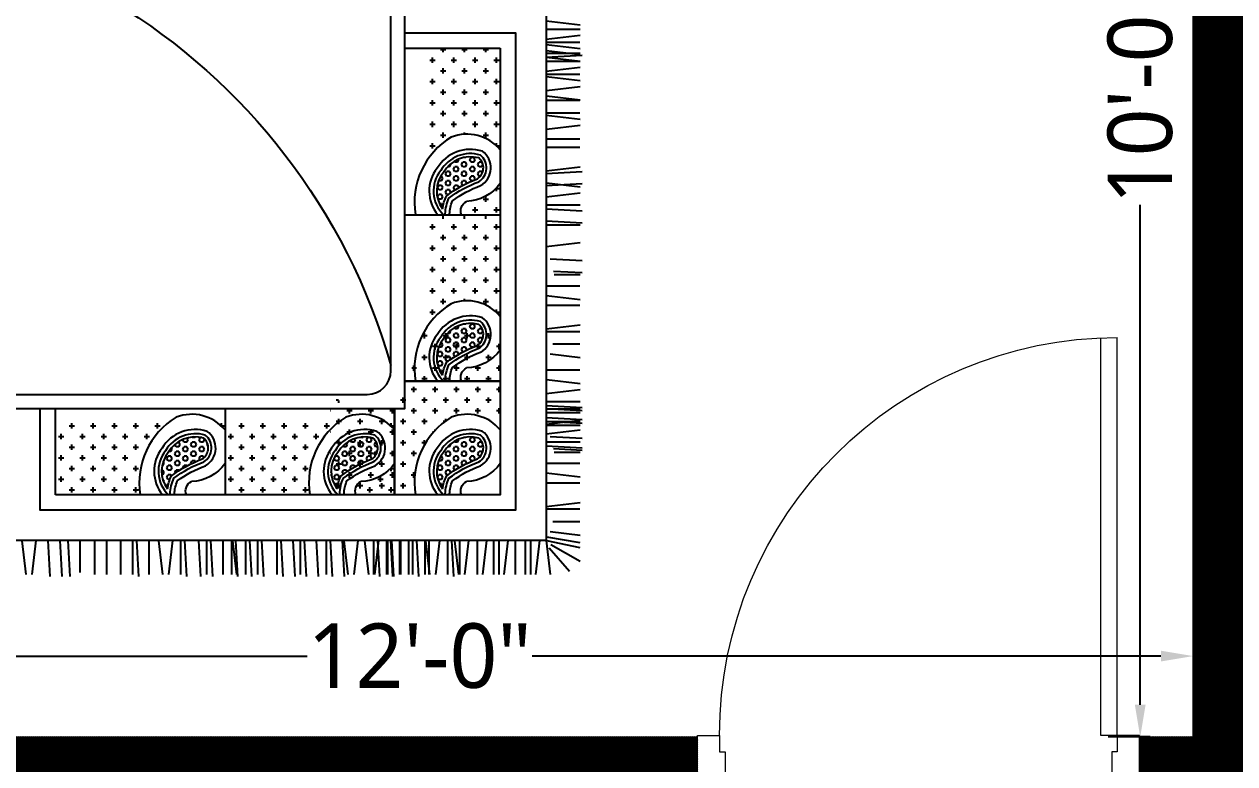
# Model space of a CAD drawing. Header units: feet. Extents: x 36275 to 37218, y -947 to -334.
# Drawn here: x 36557.5 to 36670.2, y -551.4 to -482.6 of the extents above; entities that cross this region are included whole.
import ezdxf

# ---------------------------------------------------------------- set-up
doc = ezdxf.new("R2010")
doc.units = ezdxf.units.FT
doc.header["$MEASUREMENT"] = 0
doc.header["$PDMODE"] = 35
for name, color, linetype, lineweight in [('DOOR', 1, 'Continuous', 15), ('SLAB LINE', 50, 'Continuous', 30), ('wall', 7, 'Continuous', 40)]:
    doc.layers.add(name, color=color, linetype=linetype, lineweight=lineweight)
for name, color, linetype in [('dwgmodels.com', 250, 'Continuous'), ('FURN', 171, 'Continuous'), ('hatch', 252, 'Continuous')]:
    doc.layers.add(name, color=color, linetype=linetype)
doc.styles.add('plan', font='trebuc.ttf')
doc.dimstyles.new('WORKING', dxfattribs={"dimtxt": 6, "dimasz": 3, "dimexe": 3, "dimexo": 4, "dimgap": 1, "dimtad": 0, "dimdec": 3, "dimzin": 3, "dimdsep": 46, "dimlunit": 4, "dimtxsty": 'plan', "dimcen": 0.09, "dimclrd": 256, "dimclre": 256, "dimclrt": 7, "dimadec": 0, "dimazin": 0, "dimtfac": 1, "dimtdec": 3, "dimtmove": 1, "dimatfit": 3, "dimfxl": 12, "dimtolj": 1, "dimtzin": 0, "dimlwd": -1, "dimlwe": -1, "dimarcsym": 0})

# ---------------------------------------------------------------- blocks, each defined once
blk = doc.blocks.new('DOOR40')
at = {"layer": 'DOOR'}
for p, q in [((2, 5), (2, 40.99999999999977)), ((3.5, 5), (3.500000000003638, 40.96873642484502)), ((2, 5), (3.5, 5))]:
    blk.add_line(p, q, dxfattribs=at)
for points in [[(2, 5), (2, 3.5), (2.5, 3.5), (2.5, 0), (0, 0), (0, 5), (2, 5)], [(38, 5), (38, 3.5), (37.5, 3.5), (37.5, 0), (40, 0), (40, 5), (38, 5)]]:
    blk.add_lwpolyline(points, dxfattribs=at)
blk.add_arc((2, 5), 36, 0, 90, dxfattribs=at)
blk = doc.blocks.new('*D9')
at = {"layer": 'Defpoints', "color": 0, "lineweight": 0, "transparency": 16777216}
for p in [(36535.06845964176, -423.9395204819275), (36493.79485159284, -883.9395204819278), (36669.06845964176, -883.9395204819277)]:
    blk.add_point(p, dxfattribs=at)
at = {"layer": 'hatch', "transparency": 16777216}
for p, q in [((36531.06845964176, -423.9395204819275), (36490.79485159284, -423.9395204819275)), ((36493.79485159284, -426.9395204819275), (36493.79485159284, -643.2869952294024)), ((36493.79485159284, -880.9395204819278), (36493.79485159284, -664.5920457344529)), ((36665.06845964176, -883.9395204819277), (36490.79485159284, -883.9395204819278))]:
    blk.add_line(p, q, dxfattribs=at)
at = {"layer": 'hatch', "lineweight": 0, "transparency": 16777216}
for points in [[(36493.29485159284, -426.9395204819275), (36494.29485159284, -426.9395204819275), (36493.79485159284, -423.9395204819275)], [(36493.29485159284, -880.9395204819278), (36494.29485159284, -880.9395204819278), (36493.79485159284, -883.9395204819278)]]:
    blk.add_solid(points, dxfattribs=at)
at = {"layer": 'hatch', "color": 7, "lineweight": 0, "transparency": 16777216, "insert": (36493.79485159284, -653.9395204819378), "char_height": 6, "attachment_point": 5, "rotation": 90, "style": 'plan'}
blk.add_mtext('\\A1;38\'-4"', dxfattribs=at)
blk = doc.blocks.new('A$C625a09c8')
at = {"layer": 'hatch'}
h = blk.add_hatch(dxfattribs=at)
h.set_pattern_fill('HEX', color=183, scale=0.3406403958603155, style=0)
h.set_pattern_definition([(0, (-83.96445435381247, 25.12010511761201), (0, 0.07375080911091242), [0.04258004948253943, -0.08516009896507887]), (120, (-83.96445435381247, 25.12010511761201), (-0.06387007423970698, -0.03687540455545619), [0.04258004948253915, -0.0851600989650783]), (59.99999999999999, (-83.9218743044512, 25.12010511761201), (-0.06387007423970698, 0.03687540455545621), [0.04258004948253943, -0.08516009896507887])])
edge = h.paths.add_edge_path()
edge.add_arc((2.537624470776838, 6.599903785644097), 0.7097100597150605, 8.24650441848885, 25.29405036731321)
edge.add_arc((2.039016590600101, 5.429841058460629), 1.863016619496028, 52.26147778994546, 69.70028089166917)
edge.add_arc((2.798739651837742, 7.352079354278795), 0.2084645379046825, 130.9009990873141, 237.05018614119479, ccw=False)
edge.add_arc((2.796396147933477, 7.03002254476167), 0.4980304981089077, 30.088262683931987, 105.62618547051929, ccw=False)
edge.add_arc((2.864940627283652, 6.982613564702387), 0.4685932609615483, -36.83299821486588, 39.34589106401228, ccw=False)
h = blk.add_hatch(dxfattribs=at)
h.set_pattern_fill('HEX', color=183, scale=0.3406403958603155, style=0)
h.set_pattern_definition([(0, (-83.96445435381247, 22.46797538474522), (0, 0.07375080911091242), [0.04258004948253943, -0.08516009896507887]), (120, (-83.96445435381247, 22.46797538474522), (-0.06387007423970698, -0.03687540455545619), [0.04258004948253914, -0.08516009896507828]), (59.99999999999999, (-83.9218743044512, 22.46797538474522), (-0.06387007423970698, 0.03687540455545621), [0.04258004948253943, -0.08516009896507887])])
edge = h.paths.add_edge_path()
edge.add_arc((2.537624470776838, 3.947774052777299), 0.7097100597150606, 8.246504418488884, 25.29405036731325)
edge.add_arc((2.039016590600101, 2.777711325593832), 1.863016619496028, 52.26147778994546, 69.70028089166917)
edge.add_arc((2.798739651837721, 4.69994962141197), 0.208464537904647, 130.9009990873148, 237.0501861411954, ccw=False)
edge.add_arc((2.796396147933477, 4.377892811894816), 0.4980304981089077, 30.088262683931987, 105.62618547051929, ccw=False)
edge.add_arc((2.864940627283688, 4.330483831835561), 0.4685932609615021, -36.83299821486588, 39.34589106401239, ccw=False)
h = blk.add_hatch(dxfattribs=at)
h.set_pattern_fill('CROSS', color=183, scale=0.6812807917206309, style=0)
h.set_pattern_definition([(0, (-390.1402355709288, 72.05392366889834), (0.1703201979301577, 0.1703201979301577), [0.08516009896507887, -0.2554802968952366]), (90, (-390.0976555215639, 72.01134361942599), (-0.1703201979301577, 0.1703201979301577), [0.08516009896507887, -0.2554802968952366])])
h.paths.add_polyline_path([(4.235479063787352, 3.563077698032316, 0.3271189914956976), (5.02196570536762, 3.774838899437384), (5.02196570536762, 2.146121649529391), (3.671790568700089, 2.146121649529391, 0.3064658726302401), (3.100787418068649, 3.381295333893263, 0.3224756214508783), (2.321615431155806, 3.178507896218491), (2.321615431155806, 4.798251382396188), (3.664475913155911, 4.798251382396188, 0.3064658726302392)])
h = blk.add_hatch(dxfattribs=at)
h.set_pattern_fill('HEX', color=183, scale=0.3406403958603155, style=0)
h.set_pattern_definition([(0, (-83.96445435381247, 20.6595739327791), (0, 0.07375080911091242), [0.04258004948253943, -0.08516009896507887]), (120, (-83.96445435381247, 20.6595739327791), (-0.06387007423970698, -0.03687540455545619), [0.04258004948253914, -0.08516009896507827]), (59.99999999999999, (-83.9218743044512, 20.6595739327791), (-0.06387007423970698, 0.03687540455545621), [0.04258004948253943, -0.08516009896507887])])
edge = h.paths.add_edge_path()
edge.add_arc((2.537624470776838, 2.13937260070187), 0.7097100597150606, 8.246504418488884, 25.29405036731325)
edge.add_arc((2.039016590243736, 0.9693098735730572), 1.863016619670922, 52.26147778024958, 69.70028088197327)
edge.add_arc((2.798739651796669, 2.891548169391224), 0.2084645378364787, 130.9009990886169, 237.0501861424975, ccw=False)
edge.add_arc((2.79639614800398, 2.569491359874071), 0.4980304980752904, 30.08826269343598, 105.62618548002331, ccw=False)
edge.add_arc((2.864940627213958, 2.522082379814787), 0.4685932610500782, -36.83299821510337, 39.3458910637749, ccw=False)
h = blk.add_hatch(dxfattribs=at)
h.set_pattern_fill('HEX', color=183, scale=0.3406403958603155, style=0)
h.set_pattern_definition([(0, (-87.68401669832019, 20.6595739327791), (0, 0.07375080911091242), [0.04258004948253943, -0.08516009896507887]), (120, (-87.68401669832019, 20.6595739327791), (-0.06387007423970698, -0.03687540455545619), [0.04258004948253914, -0.08516009896507827]), (59.99999999999999, (-87.64143664808216, 20.6595739327791), (-0.06387007423970698, 0.03687540455545621), [0.04258004948253943, -0.08516009896507887])])
edge = h.paths.add_edge_path()
edge.add_arc((4.218762674254369, 2.139372597776927), 0.709710060568435, 8.246504647105429, 25.2940505959298)
edge.add_arc((3.72015479328289, 0.9693098735730572), 1.863016619670922, 52.26147778024958, 69.70028088197327)
edge.add_arc((4.479877854837642, 2.891548169389857), 0.208464537836321, 130.9009990879931, 237.0501861418736, ccw=False)
edge.add_arc((4.477534351044953, 2.569491359876418), 0.4980304980725399, 30.088262693307286, 105.62618547989459, ccw=False)
edge.add_arc((4.546078830691489, 2.522082379255493), 0.4685932610656603, -36.832998128235204, 39.345891150643126, ccw=False)
h = blk.add_hatch(dxfattribs=at)
h.set_pattern_fill('HEX', color=183, scale=0.3406403958603155, style=0)
h.set_pattern_definition([(0, (-90.38436697165889, 20.6595739327791), (0, 0.07375080911091242), [0.04258004948253943, -0.08516009896507887]), (120, (-90.38436697165889, 20.6595739327791), (-0.06387007423970698, -0.03687540455545619), [0.04258004948253914, -0.08516009896507828]), (59.99999999999999, (-90.34178692229398, 20.6595739327791), (-0.06387007423970698, 0.03687540455545621), [0.04258004948253943, -0.08516009896507887])])
edge = h.paths.add_edge_path()
edge.add_arc((6.919112948029626, 2.139372600689733), 0.709710059718601, 8.246504419437493, 25.29405036826186)
edge.add_arc((6.420505067058147, 0.9693098707265881), 1.863016622189144, 52.26147782321246, 69.70028092493617)
edge.add_arc((7.18022812861108, 2.891548169063145), 0.2084645377986172, 130.9009989388861, 237.05018599276661, ccw=False)
edge.add_arc((7.177884624818391, 2.569491360437507), 0.4980304974150878, 30.088262662528678, 105.62618544911601, ccw=False)
edge.add_arc((7.246429104030188, 2.522082379255493), 0.4685932610656603, -36.832998128235204, 39.345891150643126, ccw=False)
at = {"layer": 'dwgmodels.com', "color": 183}
for p, q in [((1.591671726040659, 9.691984232581035), (1.051024224041612, 9.628236914689637)), ((1.591671726040659, 9.560944356547054), (1.051024224041612, 9.560944356547054)), ((1.591671726040659, 9.399993111042306), (1.051024224041612, 9.463740428933704)), ((1.591671726040659, 9.31661450477361), (1.051024224041612, 9.25286718688227)), ((1.587250478460192, 9.354143882702374), (1.0519584275753, 9.354143882702374)), ((2.548740887585154, 9.19539662197002), (2.548740887585154, 9.2587825673383)), ((2.889381283363036, 9.19539662197002), (2.889381283363036, 9.2587825673383)), ((3.230021679144556, 9.19539662197002), (3.230021679144556, 9.2587825673383)), ((1.591671726040659, 9.114419010204074), (1.01922466245378, 9.1462926692044)), ((1.591671726040659, 9.220658226661442), (1.051024224041612, 9.1569109087701)), ((1.591671726040659, 9.178166328204725), (1.051024224041612, 9.178166328204725)), ((1.587250478460192, 9.112794879146747), (1.051024224041612, 9.049088741700302)), ((2.421000739497686, 9.067656473443662), (2.335840640771494, 9.067656473443662)), ((2.378420690132771, 9.025076423971257), (2.378420690132771, 9.110236522916011)), ((2.591320936950069, 9.237976671442368), (2.506160838223877, 9.237976671442368)), ((2.761641135275568, 9.067656473443662), (2.676481036549376, 9.067656473443662)), ((2.719061085910653, 9.025076423971257), (2.719061085910653, 9.110236522916011)), ((2.931961332727951, 9.237976671442368), (2.846801234001759, 9.237976671442368)), ((3.10228153105345, 9.067656473443662), (3.017121432327258, 9.067656473443662)), ((3.059701481692173, 9.025076423971257), (3.059701481692173, 9.110236522916011)), ((3.272601729382586, 9.237976671442368), (3.187441629779642, 9.237976671442368)), ((3.44292192683497, 9.067656473443662), (3.357761828108778, 9.067656473443662)), ((3.400341877470055, 9.025076423971257), (3.400341877470055, 9.110236522916011)), ((1.591671726040659, 9.050671692312676), (1.051024224041612, 9.050671692312676)), ((1.591671726040659, 8.889720446807985), (1.051024224041612, 8.953467764808636)), ((2.591320936950069, 8.897336275554153), (2.506160838223877, 8.897336275554153)), ((2.548740887585154, 8.854756226081804), (2.548740887585154, 8.939916325026559)), ((2.931961332727951, 8.897336275554153), (2.846801234001759, 8.897336275554153)), ((2.889381283363036, 8.854756226081804), (2.889381283363036, 8.939916325026559)), ((3.272601729382586, 8.897336275554153), (3.187441629779642, 8.897336275554153)), ((3.230021679144556, 8.854756226081804), (3.230021679144556, 8.939916325026559)), ((1.591671726040659, 8.80634184053929), (1.051024224041612, 8.742594522647892)), ((1.587250478460192, 8.843871218467996), (1.0519584275753, 8.843871218467996)), ((2.421000739497686, 8.727016077664757), (2.335840640771494, 8.727016077664757)), ((2.378420690132771, 8.684436028083098), (2.378420690132771, 8.769596127137106)), ((2.761641135275568, 8.727016077664757), (2.676481036549376, 8.727016077664757)), ((2.719061085910653, 8.684436028083098), (2.719061085910653, 8.769596127137106)), ((3.10228153105345, 8.727016077664757), (3.017121432327258, 8.727016077664757)), ((3.059701481692173, 8.684436028083098), (3.059701481692173, 8.769596127137106)), ((3.44292192683497, 8.727016077664757), (3.357761828108778, 8.727016077664757)), ((3.400341877470055, 8.684436028083098), (3.400341877470055, 8.769596127137106)), ((1.587250478460192, 8.58326740830978), (1.051024224041612, 8.646973545756225)), ((1.587250478460192, 8.49960920608413), (1.051024224041612, 8.435903068528432)), ((2.591320936950069, 8.556695879665995), (2.506160838223877, 8.556695879665995)), ((2.548740887585154, 8.514115830193646), (2.548740887585154, 8.599275929138344)), ((2.931961332727951, 8.556695879665995), (2.846801234001759, 8.556695879665995)), ((2.889381283363036, 8.514115830193646), (2.889381283363036, 8.599275929138344)), ((3.272601729382586, 8.556695879665995), (3.187441629779642, 8.556695879665995)), ((3.230021679144556, 8.514115830193646), (3.230021679144556, 8.599275929138344)), ((1.587250478460192, 8.429554832455096), (1.0519584275753, 8.429554832455096)), ((2.421000739497686, 8.386375681776542), (2.335840640771494, 8.386375681776542)), ((2.378420690132771, 8.343795632304193), (2.378420690132771, 8.428955731248891)), ((2.761641135275568, 8.386375681776542), (2.676481036549376, 8.386375681776542)), ((2.719061085910653, 8.343795632304193), (2.719061085910653, 8.428955731248891)), ((3.10228153105345, 8.386375681776542), (3.017121432327258, 8.386375681776542)), ((3.059701481692173, 8.343795632304193), (3.059701481692173, 8.428955731248891)), ((3.44292192683497, 8.386375681776542), (3.357761828108778, 8.386375681776542)), ((3.400341877470055, 8.343795632304193), (3.400341877470055, 8.428955731248891)), ((1.591671726040659, 8.193156167476673), (1.051024224041612, 8.129408849585275)), ((1.587250478460192, 8.230685545405379), (1.0519584275753, 8.230685545405379)), ((2.591320936950069, 8.216055483777836), (2.506160838223877, 8.216055483777836)), ((2.548740887585154, 8.17347543430543), (2.548740887585154, 8.258635533359438)), ((2.931961332727951, 8.216055483777836), (2.846801234001759, 8.216055483777836)), ((2.889381283363036, 8.17347543430543), (2.889381283363036, 8.258635533359438)), ((3.272601729382586, 8.216055483777836), (3.187441629779642, 8.216055483777836)), ((3.230021679144556, 8.17347543430543), (3.230021679144556, 8.258635533359438)), ((1.587250478460192, 7.970081735247106), (1.051024224041612, 8.033787872693608)), ((2.421000739497686, 8.045735285888384), (2.335840640771494, 8.045735285888384)), ((2.378420690132771, 8.003155236415978), (2.378420690132771, 8.088315335360733)), ((2.548740887585154, 7.832835038526525), (2.548740887585154, 7.91799513747128)), ((2.761641135275568, 8.045735285888384), (2.676481036549376, 8.045735285888384)), ((2.719061085910653, 8.003155236415978), (2.719061085910653, 8.088315335360733)), ((2.889381283363036, 7.887268953244018), (2.889381283363036, 7.91799513747128)), ((3.10228153105345, 8.045735285888384), (3.017121432327258, 8.045735285888384)), ((3.059701481692173, 8.003155236415978), (3.059701481692173, 8.088315335360733)), ((3.230021679144556, 7.832835038526525), (3.230021679144556, 7.91799513747128)), ((3.44292192683497, 8.045735285888384), (3.357761828108778, 8.045735285888384)), ((3.400341877470055, 8.003155236415978), (3.400341877470055, 8.088315335360733)), ((1.587250478460192, 7.81636915939248), (1.0519584275753, 7.81636915939248)), ((2.378420690132771, 7.699695165359401), (2.378420690132771, 7.747674939472518)), ((2.591320936950069, 7.875415087998931), (2.506160838223877, 7.875415087998931)), ((3.272601729382586, 7.875415087998931), (3.187441629779642, 7.875415087998931)), ((3.400341877470055, 7.66251484052782), (3.400341877470055, 7.747674939472518)), ((1.587250478460192, 7.681542019803999), (1.0519584275753, 7.681542019803999)), ((2.384192550347507, 7.705094890000169), (2.335840640771494, 7.705094890000169)), ((3.44292192683497, 7.705094890000169), (3.357761828108778, 7.705094890000169)), ((1.591671726040659, 7.304755011610553), (1.051024224041612, 7.368502329501894)), ((1.591671726040659, 7.263623544544998), (1.01922466245378, 7.295497203436071)), ((1.591671726040659, 7.072422771206561), (1.01922466245378, 7.104296430097577)), ((1.587250478460192, 7.113513057827163), (1.051024224041612, 7.049806920380718)), ((1.591671726040659, 6.890438625597653), (1.051024224041612, 6.954185943489051)), ((2.390392061581224, 7.023814098333105), (2.335840640771494, 7.023814098333105)), ((2.378420690132771, 6.981234048860699), (2.378420690132771, 7.036122500475869)), ((1.591671726040659, 6.762985170150557), (1.051024224041612, 6.762985170150557)), ((2.591320936950069, 6.853493900334342), (2.506160838223877, 6.853493900334342)), ((2.548740887585154, 6.810913850861994), (2.548740887585154, 6.896073949916001)), ((1.591671726040659, 6.699237852259216), (1.01922466245378, 6.667364193258891)), ((2.421000739497686, 6.68317370244489), (2.335840640771494, 6.68317370244489)), ((2.378420690132771, 6.640593652972541), (2.378420690132771, 6.725753751917239)), ((2.548740887585154, 6.543266888993912), (2.548740887585154, 6.606652834471504)), ((2.761641135275568, 6.68317370244489), (2.676481036549376, 6.68317370244489)), ((2.719061085910653, 6.640593652972541), (2.719061085910653, 6.725753751917239)), ((2.889381283363036, 6.543266888993912), (2.889381283363036, 6.606652834471504)), ((3.230021679144556, 6.543266888993912), (3.230021679144556, 6.606652834471504)), ((1.591671726040659, 6.508037078920722), (1.01922466245378, 6.47616342002965)), ((1.591671726040659, 6.444289761029324), (1.051024224041612, 6.444289761029324)), ((2.421000739497686, 6.415526740576809), (2.335840640771494, 6.415526740576809)), ((2.378420690132771, 6.37294669110446), (2.378420690132771, 6.458106790049214)), ((2.761641135275568, 6.415526740576809), (2.676481036549376, 6.415526740576809)), ((2.719061085910653, 6.37294669110446), (2.719061085910653, 6.458106790049214)), ((3.10228153105345, 6.415526740576809), (3.017121432327258, 6.415526740576809)), ((3.059701481692173, 6.37294669110446), (3.059701481692173, 6.458106790049214)), ((3.44292192683497, 6.415526740576809), (3.357761828108778, 6.415526740576809)), ((3.400341877470055, 6.37294669110446), (3.400341877470055, 6.458106790049214)), ((2.591320936950069, 6.245206542687356), (2.506160838223877, 6.245206542687356)), ((2.548740887585154, 6.202626493215007), (2.548740887585154, 6.287786592159762)), ((2.931961332727951, 6.245206542687356), (2.846801234001759, 6.245206542687356)), ((2.889381283363036, 6.202626493215007), (2.889381283363036, 6.287786592159762)), ((3.272601729382586, 6.245206542687356), (3.187441629779642, 6.245206542687356)), ((3.230021679144556, 6.202626493215007), (3.230021679144556, 6.287786592159762)), ((1.591671726040659, 6.09861723939764), (1.051024224041612, 6.162364557398291)), ((2.421000739497686, 6.07488634468865), (2.335840640771494, 6.07488634468865)), ((2.378420690132771, 6.032306295216301), (2.378420690132771, 6.117466394160999)), ((2.761641135275568, 6.07488634468865), (2.676481036549376, 6.07488634468865)), ((2.719061085910653, 6.032306295216301), (2.719061085910653, 6.117466394160999)), ((3.10228153105345, 6.07488634468865), (3.017121432327258, 6.07488634468865)), ((3.059701481692173, 6.032306295216301), (3.059701481692173, 6.117466394160999)), ((3.44292192683497, 6.07488634468865), (3.357761828108778, 6.07488634468865)), ((3.400341877470055, 6.032306295216301), (3.400341877470055, 6.117466394160999)), ((1.528504605004855, 5.903899342079285), (1.01922466245378, 5.875542807168131)), ((2.591320936950069, 5.904566146799198), (2.506160838223877, 5.904566146799198)), ((2.548740887585154, 5.861986097326849), (2.548740887585154, 5.947146196271547)), ((2.931961332727951, 5.904566146799198), (2.846801234001759, 5.904566146799198)), ((2.889381283363036, 5.861986097326849), (2.889381283363036, 5.947146196271547)), ((3.272601729382586, 5.904566146799198), (3.187441629779642, 5.904566146799198)), ((3.230021679144556, 5.861986097326849), (3.230021679144556, 5.947146196271547)), ((1.474362094893877, 5.709683932148891), (1.01922466245378, 5.684342033829637)), ((1.462960692835622, 5.652468374829311), (1.051024224041612, 5.652468374829311)), ((2.421000739497686, 5.734245948909745), (2.335840640771494, 5.734245948909745)), ((2.378420690132771, 5.691665899328086), (2.378420690132771, 5.776825998382094)), ((2.548740887585154, 5.521345701438634), (2.548740887585154, 5.606505800383388)), ((2.761641135275568, 5.734245948909745), (2.676481036549376, 5.734245948909745)), ((2.719061085910653, 5.691665899328086), (2.719061085910653, 5.776825998382094)), ((2.889381283363036, 5.521345701438634), (2.889381283363036, 5.606505800383388)), ((3.10228153105345, 5.734245948909745), (3.017121432327258, 5.734245948909745)), ((3.059701481692173, 5.691665899328086), (3.059701481692173, 5.776825998382094)), ((3.230021679144556, 5.521345701438634), (3.230021679144556, 5.606505800383388)), ((3.44292192683497, 5.734245948909745), (3.357761828108778, 5.734245948909745)), ((3.400341877470055, 5.691665899328086), (3.400341877470055, 5.776825998382094)), ((1.591671726040659, 5.474773439005219), (1.0519584275753, 5.474773439005219)), ((2.378420690132771, 5.351025503549181), (2.378420690132771, 5.436185602493936)), ((2.591320936950069, 5.563925750910983), (2.506160838223877, 5.563925750910983)), ((2.719061085910653, 5.351025503549181), (2.719061085910653, 5.436185602493936)), ((2.931961332727951, 5.563925750910983), (2.846801234001759, 5.563925750910983)), ((3.059701481692173, 5.351025503549181), (3.059701481692173, 5.436185602493936)), ((3.272601729382586, 5.563925750910983), (3.187441629779642, 5.563925750910983)), ((3.400341877470055, 5.351025503549181), (3.400341877470055, 5.436185602493936)), ((1.591671726040659, 5.321586127685293), (1.051024224041612, 5.25735472570409)), ((2.421000739497686, 5.39360555302153), (2.335840640771494, 5.39360555302153)), ((2.591320936950069, 5.223285355022824), (2.506160838223877, 5.223285355022824)), ((2.548740887585154, 5.180705305550475), (2.548740887585154, 5.265865404495173)), ((2.761641135275568, 5.39360555302153), (2.676481036549376, 5.39360555302153)), ((2.889381283363036, 5.235139220377164), (2.889381283363036, 5.265865404495173)), ((3.10228153105345, 5.39360555302153), (3.017121432327258, 5.39360555302153)), ((3.272601729382586, 5.223285355022824), (3.187441629779642, 5.223285355022824)), ((3.230021679144556, 5.180705305550475), (3.230021679144556, 5.265865404495173)), ((3.44292192683497, 5.39360555302153), (3.357761828108778, 5.39360555302153)), ((1.591671726040659, 5.163470077982481), (1.0519584275753, 5.163470077982481)), ((2.384192550347507, 5.052965157133372), (2.335840640771494, 5.052965157133372)), ((2.378420690132771, 5.047565432492604), (2.378420690132771, 5.095545206605721)), ((3.44292192683497, 5.052965157133372), (3.357761828108778, 5.052965157133372)), ((3.400341877470055, 5.010385107661023), (3.400341877470055, 5.095545206605721)), ((1.591671726040659, 4.786683069789035), (1.051024224041612, 4.850430387680433)), ((1.591671726040659, 4.749153691860329), (1.0519584275753, 4.749153691860329)), ((1.482527530002699, 4.550284404810611), (1.0519584275753, 4.550284404810611)), ((1.524892498440749, 4.389163415096959), (1.051024224041612, 4.332865691509483)), ((1.587250478460192, 4.135968018797712), (1.0519584275753, 4.135968018797712)), ((1.587250478460192, 3.982255442943085), (1.051024224041612, 3.918549305496583)), ((1.591671726040659, 3.759181010713519), (1.051024224041612, 3.822928328604917)), ((1.591671726040659, 3.567980237375082), (1.01922466245378, 3.536106578374756)), ((1.591671726040659, 3.520655355286806), (1.01922466245378, 3.48878169639579)), ((1.591671726040659, 3.631727555266423), (1.051024224041612, 3.631727555266423)), ((1.591671726040659, 3.514144484257201), (1.051024224041612, 3.514144484257201)), ((1.591671726040659, 3.376779464036588), (1.01922466245378, 3.344905805036262)), ((1.591671726040659, 3.319543017174908), (1.01922466245378, 3.287669358174583)), ((1.591671726040659, 3.456908037395465), (1.051024224041612, 3.456908037395465)), ((1.591671726040659, 3.271606761226622), (1.051024224041612, 3.335354079227272)), ((1.591671726040659, 3.313032146035937), (1.051024224041612, 3.313032146035937)), ((4.059558893175563, 3.239163980526484), (4.059558893175563, 3.287143754639601)), ((5.081480080512847, 3.201983655694903), (5.081480080512847, 3.287143754639601)), ((5.422120476290729, 3.201983655694903), (5.422120476290729, 3.287143754639601)), ((5.762760872068611, 3.201983655694903), (5.762760872068611, 3.287143754639601)), ((6.103401267846493, 3.201983655694903), (6.103401267846493, 3.287143754639601)), ((6.444041664501128, 3.201983655694903), (6.444041664501128, 3.287143754639601)), ((6.759909166510624, 3.239163980526484), (6.759909166510624, 3.287143754639601)), ((7.781830353847909, 3.201983655694903), (7.781830353847909, 3.287143754639601)), ((8.12247074962579, 3.201983655694903), (8.12247074962579, 3.287143754639601)), ((8.463111146280426, 3.201983655694903), (8.463111146280426, 3.287143754639601)), ((8.803751542058308, 3.201983655694903), (8.803751542058308, 3.287143754639601)), ((9.144391937839828, 3.201983655694903), (9.144391937839828, 3.287143754639601)), ((1.591671726040659, 3.25579569928351), (1.051024224041612, 3.25579569928351)), ((1.591671726040659, 3.116565067924796), (1.051024224041612, 3.180312385816194)), ((4.065330753390299, 3.244563705167252), (4.016978843810648, 3.244563705167252)), ((5.124060129874124, 3.244563705167252), (5.038900031147932, 3.244563705167252)), ((5.251800278838346, 3.031663457696141), (5.251800278838346, 3.116823556640895)), ((5.464700525652006, 3.244563705167252), (5.379540426925814, 3.244563705167252)), ((5.592440674616228, 3.031663457696141), (5.592440674616228, 3.116823556640895)), ((5.805340921433526, 3.244563705167252), (5.720180822707334, 3.244563705167252)), ((5.93308107039411, 3.031663457696141), (5.93308107039411, 3.116823556640895)), ((6.145981318084523, 3.244563705167252), (6.060821218485216, 3.244563705167252)), ((6.27372146617563, 3.031663457696141), (6.27372146617563, 3.116823556640895)), ((6.486621713866043, 3.244563705167252), (6.401461614263098, 3.244563705167252)), ((6.614361861953512, 3.031663457696141), (6.614361861953512, 3.116823556640895)), ((6.76568102672536, 3.244563705167252), (6.717329117149347, 3.244563705167252)), ((7.824410403212823, 3.244563705167252), (7.739250304486632, 3.244563705167252)), ((7.952150552173407, 3.031663457696141), (7.952150552173407, 3.116823556640895)), ((8.16505079986382, 3.244563705167252), (8.079890700264514, 3.244563705167252)), ((8.292790947954927, 3.031663457696141), (8.292790947954927, 3.116823556640895)), ((8.50569119564534, 3.244563705167252), (8.420531096042396, 3.244563705167252)), ((8.63343134373281, 3.031663457696141), (8.63343134373281, 3.116823556640895)), ((8.846331591423223, 3.244563705167252), (8.761171491823916, 3.244563705167252)), ((8.974071739510691, 3.031663457696141), (8.974071739510691, 3.116823556640895)), ((9.186971987201105, 3.244563705167252), (9.101811888474913, 3.244563705167252)), ((9.314712135292211, 3.031663457696141), (9.314712135292211, 3.116823556640895)), ((1.528504605004855, 3.076888863908266), (1.01922466245378, 3.048532328997112)), ((1.591671726040659, 2.925364294586359), (1.01922466245378, 2.893490635586033)), ((1.591671726040659, 2.9891116124777), (1.051024224041612, 2.9891116124777)), ((5.294380328199622, 3.074243507168489), (5.209220229473431, 3.074243507168489)), ((5.464700525652006, 2.903923309279037), (5.379540426925814, 2.903923309279037)), ((5.422120476290729, 2.861343259806688), (5.422120476290729, 2.946503358751443)), ((5.635020723981143, 3.074243507168489), (5.549860625254951, 3.074243507168489)), ((5.805340921433526, 2.903923309279037), (5.720180822707334, 2.903923309279037)), ((5.762760872068611, 2.861343259806688), (5.762760872068611, 2.946503358751443)), ((5.975661119759025, 3.074243507168489), (5.890501021032833, 3.074243507168489)), ((6.145981318084523, 2.903923309279037), (6.060821218485216, 2.903923309279037)), ((6.103401267846493, 2.861343259806688), (6.103401267846493, 2.946503358751443)), ((6.316301515536907, 3.074243507168489), (6.231141416810715, 3.074243507168489)), ((6.486621713866043, 2.903923309279037), (6.401461614263098, 2.903923309279037)), ((6.444041664501128, 2.861343259806688), (6.444041664501128, 2.946503358751443)), ((6.656941911318427, 3.074243507168489), (6.571781812592235, 3.074243507168489)), ((7.994730601538322, 3.074243507168489), (7.90957050281213, 3.074243507168489)), ((8.16505079986382, 2.903923309279037), (8.079890700264514, 2.903923309279037)), ((8.12247074962579, 2.861343259806688), (8.12247074962579, 2.946503358751443)), ((8.335370997316204, 3.074243507168489), (8.250210898590012, 3.074243507168489)), ((8.50569119564534, 2.903923309279037), (8.420531096042396, 2.903923309279037)), ((8.463111146280426, 2.861343259806688), (8.463111146280426, 2.946503358751443)), ((8.676011393097724, 3.074243507168489), (8.590851294371532, 3.074243507168489)), ((8.846331591423223, 2.903923309279037), (8.761171491823916, 2.903923309279037)), ((8.803751542058308, 2.861343259806688), (8.803751542058308, 2.946503358751443)), ((9.016651788875606, 3.074243507168489), (8.931491690149414, 3.074243507168489)), ((9.186971987201105, 2.903923309279037), (9.101811888474913, 2.903923309279037)), ((9.144391937839828, 2.861343259806688), (9.144391937839828, 2.946503358751443)), ((9.357292184653488, 3.074243507168489), (9.272132085927296, 3.074243507168489)), ((1.474362094893877, 2.882673453977873), (1.01922466245378, 2.857331555658618)), ((1.462960692835622, 2.825457896658293), (1.051024224041612, 2.825457896658293)), ((5.635020723981143, 2.733603111389584), (5.549860625254951, 2.733603111389584)), ((5.592440674616228, 2.691023061917235), (5.592440674616228, 2.77618316086199)), ((5.975661119759025, 2.733603111389584), (5.890501021032833, 2.733603111389584)), ((5.93308107039411, 2.691023061917235), (5.93308107039411, 2.77618316086199)), ((6.316301515536907, 2.733603111389584), (6.231141416810715, 2.733603111389584)), ((6.27372146617563, 2.691023061917235), (6.27372146617563, 2.77618316086199)), ((6.656941911318427, 2.733603111389584), (6.571781812592235, 2.733603111389584)), ((6.614361861953512, 2.691023061917235), (6.614361861953512, 2.77618316086199)), ((8.335370997316204, 2.733603111389584), (8.250210898590012, 2.733603111389584)), ((8.292790947954927, 2.691023061917235), (8.292790947954927, 2.77618316086199)), ((8.676011393097724, 2.733603111389584), (8.590851294371532, 2.733603111389584)), ((8.63343134373281, 2.691023061917235), (8.63343134373281, 2.77618316086199)), ((9.016651788875606, 2.733603111389584), (8.931491690149414, 2.733603111389584)), ((8.974071739510691, 2.691023061917235), (8.974071739510691, 2.77618316086199)), ((9.357292184653488, 2.733603111389584), (9.272132085927296, 2.733603111389584)), ((9.314712135292211, 2.691023061917235), (9.314712135292211, 2.77618316086199)), ((1.591671726040659, 2.647762960834143), (1.0519584275753, 2.647762960834143)), ((4.071530264620378, 2.563282913390879), (4.016978843810648, 2.563282913390879)), ((4.059558893175563, 2.52070286391853), (4.059558893175563, 2.575591315642953)), ((5.464700525652006, 2.563282913390879), (5.379540426925814, 2.563282913390879)), ((5.422120476290729, 2.52070286391853), (5.422120476290729, 2.605862962863227)), ((5.805340921433526, 2.563282913390879), (5.720180822707334, 2.563282913390879)), ((5.762760872068611, 2.52070286391853), (5.762760872068611, 2.605862962863227)), ((6.145981318084523, 2.563282913390879), (6.060821218485216, 2.563282913390879)), ((6.103401267846493, 2.52070286391853), (6.103401267846493, 2.605862962863227)), ((6.486621713866043, 2.563282913390879), (6.401461614263098, 2.563282913390879)), ((6.444041664501128, 2.52070286391853), (6.444041664501128, 2.605862962863227)), ((8.16505079986382, 2.563282913390879), (8.079890700264514, 2.563282913390879)), ((8.12247074962579, 2.52070286391853), (8.12247074962579, 2.605862962863227)), ((8.50569119564534, 2.563282913390879), (8.420531096042396, 2.563282913390879)), ((8.463111146280426, 2.52070286391853), (8.463111146280426, 2.605862962863227)), ((8.846331591423223, 2.563282913390879), (8.761171491823916, 2.563282913390879)), ((8.803751542058308, 2.52070286391853), (8.803751542058308, 2.605862962863227)), ((9.186971987201105, 2.563282913390879), (9.101811888474913, 2.563282913390879)), ((9.144391937839828, 2.52070286391853), (9.144391937839828, 2.605862962863227)), ((1.591671726040659, 2.494575649514275), (1.051024224041612, 2.430344247533071)), ((1.591671726040659, 2.336459599811462), (1.0519584275753, 2.336459599811462)), ((4.272459140865976, 2.392962715501426), (4.187299041263032, 2.392962715501426)), ((4.229879090627946, 2.350382666029077), (4.229879090627946, 2.435542764973775)), ((5.635020723981143, 2.392962715501426), (5.549860625254951, 2.392962715501426)), ((5.592440674616228, 2.350382666029077), (5.592440674616228, 2.435542764973775)), ((5.975661119759025, 2.392962715501426), (5.890501021032833, 2.392962715501426)), ((5.93308107039411, 2.350382666029077), (5.93308107039411, 2.435542764973775)), ((6.316301515536907, 2.392962715501426), (6.231141416810715, 2.392962715501426)), ((6.27372146617563, 2.350382666029077), (6.27372146617563, 2.435542764973775)), ((6.656941911318427, 2.392962715501426), (6.571781812592235, 2.392962715501426)), ((6.614361861953512, 2.350382666029077), (6.614361861953512, 2.435542764973775)), ((8.335370997316204, 2.392962715501426), (8.250210898590012, 2.392962715501426)), ((8.292790947954927, 2.350382666029077), (8.292790947954927, 2.435542764973775)), ((8.676011393097724, 2.392962715501426), (8.590851294371532, 2.392962715501426)), ((8.63343134373281, 2.350382666029077), (8.63343134373281, 2.435542764973775)), ((9.016651788875606, 2.392962715501426), (8.931491690149414, 2.392962715501426)), ((8.974071739510691, 2.350382666029077), (8.974071739510691, 2.435542764973775)), ((9.357292184653488, 2.392962715501426), (9.272132085927296, 2.392962715501426)), ((9.314712135292211, 2.350382666029077), (9.314712135292211, 2.435542764973775)), ((4.10213894253684, 2.222642517611973), (4.016978843810648, 2.222642517611973)), ((4.059558893175563, 2.180062468030314), (4.059558893175563, 2.265222567084322)), ((4.44277933831836, 2.222642517611973), (4.357619239592168, 2.222642517611973)), ((4.400199288953445, 2.180062468030314), (4.400199288953445, 2.265222567084322)), ((5.464700525652006, 2.222642517611973), (5.379540426925814, 2.222642517611973)), ((5.422120476290729, 2.180062468030314), (5.422120476290729, 2.265222567084322)), ((5.805340921433526, 2.222642517611973), (5.720180822707334, 2.222642517611973)), ((5.762760872068611, 2.180062468030314), (5.762760872068611, 2.265222567084322)), ((6.145981318084523, 2.222642517611973), (6.060821218485216, 2.222642517611973)), ((6.103401267846493, 2.180062468030314), (6.103401267846493, 2.265222567084322)), ((6.486621713866043, 2.222642517611973), (6.401461614263098, 2.222642517611973)), ((6.444041664501128, 2.180062468030314), (6.444041664501128, 2.265222567084322)), ((8.16505079986382, 2.222642517611973), (8.079890700264514, 2.222642517611973)), ((8.12247074962579, 2.180062468030314), (8.12247074962579, 2.265222567084322)), ((8.50569119564534, 2.222642517611973), (8.420531096042396, 2.222642517611973)), ((8.463111146280426, 2.180062468030314), (8.463111146280426, 2.265222567084322)), ((8.846331591423223, 2.222642517611973), (8.761171491823916, 2.222642517611973)), ((8.803751542058308, 2.180062468030314), (8.803751542058308, 2.265222567084322)), ((9.186971987201105, 2.222642517611973), (9.101811888474913, 2.222642517611973)), ((9.144391937839828, 2.180062468030314), (9.144391937839828, 2.265222567084322)), ((1.591671726040659, 1.959672591618016), (1.051024224041612, 2.023419909509414)), ((1.591671726040659, 1.92214321368931), (1.0519584275753, 1.92214321368931)), ((1.524892498440749, 1.562152936925941), (1.051024224041612, 1.505855213338464)), ((1.482527530002699, 1.723273926639536), (1.0519584275753, 1.723273926639536)), ((1.51355487868932, 1.354102103966454), (1.051024224041612, 1.091538827325564)), ((1.587250478460192, 1.476608611159236), (1.0519584275753, 1.385884186658529)), ((1.587250478460192, 1.416177944085803), (1.0519584275753, 1.308957540626693)), ((1.591671726040659, 1.416177944085803), (1.527924408695981, 0.8755304417571779)), ((1.694319803937105, 1.416177944085803), (1.758067122158536, 0.8755304417571779)), ((1.840908266312908, 1.416177944085803), (1.840908266312908, 0.8755304417571779)), ((1.923623332077113, 1.41175669606821), (1.923623332077113, 0.8764646454023364)), ((2.085130965024291, 1.41175669606821), (2.085130965024291, 0.8764646454023364)), ((2.199145195412711, 1.416177944085803), (2.262892513630504, 0.8755304417571779)), ((2.345733657788514, 1.416177944085803), (2.345733657788514, 0.8755304417571779)), ((2.428448723549081, 1.41175669606821), (2.428448723549081, 0.8764646454023364)), ((2.542462953937502, 1.416177944085803), (2.60621027128218, 0.8755304417571779)), ((2.689051416313305, 1.416177944085803), (2.689051416313305, 0.8755304417571779)), ((2.82552848571504, 1.416177944085803), (2.889275803936471, 0.8755304417571779)), ((2.972116948963958, 1.416177944085803), (2.972116948963958, 0.8755304417571779)), ((3.048602918162942, 1.41175669606821), (2.984896780388226, 0.8755304417571779)), ((3.099529223640275, 1.416177944085803), (3.067655564529559, 0.8437308800626511)), ((3.163276540984953, 1.416177944085803), (3.163276540984953, 0.8755304417571779)), ((3.290729996977461, 1.416177944085803), (3.354477315198892, 0.8755304417571779)), ((3.513804428552248, 1.41175669606821), (3.450098291650647, 0.8755304417571779)), ((3.460294314143539, 1.41175669606821), (3.460294314143539, 0.8764646454023364)), ((3.523461337299523, 1.41175669606821), (3.523461337299523, 0.8764646454023364)), ((3.657191986418184, 1.416177944085803), (3.625318328180583, 0.8437308800626511)), ((3.720939304635976, 1.416177944085803), (3.720939304635976, 0.8755304417571779)), ((3.784106327795598, 1.416177944085803), (3.784106327795598, 0.8755304417571779)), ((3.912140077973163, 1.416177944085803), (3.912140077973163, 0.8755304417571779)), ((3.928161995227129, 1.416177944085803), (3.928161995227129, 0.8755304417571779)), ((4.055615451223275, 1.416177944085803), (4.02374179211256, 0.8437308800626511)), ((4.071467192203272, 1.416177944085803), (4.039593533092557, 0.8437308800626511)), ((4.119362768567953, 1.416177944085803), (4.119362768567953, 0.8755304417571779)), ((4.135214510421065, 1.416177944085803), (4.135214510421065, 0.8755304417571779)), ((4.278689882794424, 1.416177944085803), (4.246816224560462, 0.8437308800626511)), ((4.262667965540459, 1.416177944085803), (4.326415283761889, 0.8755304417571779)), ((4.342437201015855, 1.416177944085803), (4.342437201015855, 0.8755304417571779)), ((4.485742397988361, 1.41175669606821), (4.422036260213645, 0.8755304417571779)), ((4.587185878808668, 1.416177944085803), (4.650933197026461, 0.8755304417571779)), ((4.81026031125657, 1.41175669606821), (4.746554174354969, 0.8755304417571779)), ((4.836352646445448, 1.416177944085803), (4.804478987338371, 0.8437308800626511)), ((5.027553419786273, 1.416177944085803), (4.995679760675557, 0.8437308800626511)), ((5.091300738004065, 1.416177944085803), (5.091300738004065, 0.8755304417571779)), ((5.250627852234174, 1.416177944085803), (5.218754193123459, 0.8437308800626511)), ((5.441828625571361, 1.416177944085803), (5.409954966460646, 0.8437308800626511)), ((5.505575943789154, 1.416177944085803), (5.505575943789154, 0.8755304417571779)), ((5.62474890089652, 1.416177944085803), (5.592875241785805, 0.8437308800626511)), ((5.815949674237345, 1.416177944085803), (5.784076015999744, 0.8437308800626511)), ((5.879696992455138, 1.416177944085803), (5.879696992455138, 0.8755304417571779)), ((6.124264131525706, 1.416177944085803), (6.092390472418629, 0.8437308800626511)), ((6.188011448870384, 1.416177944085803), (6.188011448870384, 0.8755304417571779)), ((6.315464904866531, 1.416177944085803), (6.283591245755815, 0.8437308800626511)), ((6.379212223084323, 1.416177944085803), (6.379212223084323, 0.8755304417571779)), ((6.53853933643768, 1.416177944085803), (6.506665678203717, 0.8437308800626511)), ((6.585643261900259, 1.41175669606821), (6.521937124998658, 0.8755304417571779)), ((6.60228665465911, 1.416177944085803), (6.60228665465911, 0.8755304417571779)), ((6.739355838082702, 1.41175669606821), (6.739355838082702, 0.8764646454023364)), ((6.936253510357346, 1.416177944085803), (6.904379852119746, 0.8437308800626511)), ((7.000000828575139, 1.416177944085803), (7.000000828575139, 0.8755304417571779)), ((7.127454283694533, 1.416177944085803), (7.095580624583818, 0.8437308800626511)), ((7.350528716142435, 1.416177944085803), (7.318655057031719, 0.8437308800626511)), ((7.414276034360228, 1.416177944085803), (7.414276034360228, 0.8755304417571779)), ((7.541729489479621, 1.416177944085803), (7.605476807701052, 0.8755304417571779)), ((7.764803921927523, 1.41175669606821), (7.701097784152807, 0.8755304417571779)), ((7.918516497236851, 1.41175669606821), (7.918516497236851, 0.8764646454023364)), ((8.11541417038461, 1.416177944085803), (8.083540511277533, 0.8437308800626511)), ((8.179161488606042, 1.416177944085803), (8.179161488606042, 0.8755304417571779)), ((8.370362261943228, 1.416177944085803), (8.370362261943228, 0.8755304417571779)), ((8.593436693518015, 1.416177944085803), (8.593436693518015, 0.8755304417571779)), ((8.784637467731955, 1.416177944085803), (8.784637467731955, 0.8755304417571779)), ((9.017984545924264, 1.416177944085803), (9.017984545924264, 0.9073300034516478)), ((9.209185318388336, 1.416177944085803), (9.177311660154373, 0.8437308800626511)), ((9.33667995482756, 1.416177944085803), (9.304806295720482, 0.8437308800626511)), ((9.527880728168384, 1.416177944085803), (9.496007069057669, 0.8437308800626511)), ((9.71908150150557, 1.416177944085803), (9.782828818850248, 0.8755304417571779)), ((9.942155933080357, 1.41175669606821), (9.878449796178757, 0.8755304417571779)), ((1.541489854324027, 1.303870307056854), (1.220238705041993, 0.9299210401394475))]:
    blk.add_line(p, q, dxfattribs=at)
for points in [[(3.838281302963878, 9.988726272672466), (1.591671726040659, 9.988726272672466), (1.591671726040659, 1.416177944085803), (10.13339788773737, 1.416177944085803), (10.13339788773737, 3.51925570144374)], [(3.838281302963878, 9.502097135783004), (2.078300863366167, 9.502097135783004), (2.078300863366167, 1.902807080975265), (9.646768750411866, 1.902807080975265), (9.646768750411866, 3.51925570144374)], [(2.321615432032559, 9.2587825673383), (2.321615432032559, 2.146121649529277), (9.403454181745474, 2.146121649529277)], [(3.838281302963878, 9.2587825673383), (2.321615431155806, 9.2587825673383)], [(3.838281302963878, 6.606652834471504), (2.321615431155806, 6.606652834471504)], [(2.321615431155806, 3.954523101495397), (3.838281302963878, 3.954523101495397)], [(3.838281302963878, 3.954523101495397), (2.321615431155806, 3.954523101495397), (2.321615431155806, 2.146121649529277), (4.002753635071713, 2.146121649529277), (4.002753635071713, 3.51925570144374)], [(4.002753635071713, 3.51925570144374), (4.002753635071713, 2.146121649529277)], [(6.703103908410412, 3.51925570144374), (6.703103908410412, 2.146121649529277)], [(9.403454181745474, 2.146121649529277), (9.403454181745474, 3.51925570144374)]]:
    blk.add_lwpolyline(points, dxfattribs=at)
for points in [[(2.321615431155806, 7.639039081051294, -0.3224756214508726), (3.100787418068649, 7.841826518835376, -0.3064658726302449), (3.671790568700089, 6.606652834471504)], [(3.127763968328509, 6.620127466241286, 0.09025133795253606), (3.082803077453718, 6.826738330076068, 0.07363654167371357), (2.633194324316719, 7.069281523040104, -0.5411217863543134), (2.606217774056859, 7.617249479125405, -0.3490391417785465), (3.325591833978251, 7.347757045024252, -0.3549231788205707), (3.31680656428216, 6.606652834471504)], [(3.195852078220923, 6.622460799740509, 0.09750625641589006), (3.13817522390309, 6.870294603241746, 0.07525265259921872), (2.662643970812496, 7.131059741141257, -0.5209691084379954), (2.637854175263783, 7.555764324618906, -0.3456067798843852), (3.269446415048151, 7.308883479835401, -0.3900242836171295), (3.223730983263522, 6.606652834471504)], [(2.321615431155806, 4.986909348184497, -0.3224756214508726), (3.100787418068649, 5.189696785859269, -0.306465872630245), (3.671790568700089, 3.954523101495397)], [(3.127763968328509, 3.967997733374489, 0.09025133795253606), (3.082803077453718, 4.174608597209271, 0.07363654167371357), (2.633194324316719, 4.417151790173307, -0.5411217863543134), (2.606217774056859, 4.965119746258608, -0.3490391417785466), (3.325591833978251, 4.695627312157455, -0.3549231788205708), (3.31680656428216, 3.954523101495397)], [(3.195852078220923, 3.970331066764459, 0.09750625641589006), (3.13817522390309, 4.218164870374949, 0.07525265259921875), (2.662643970812496, 4.47893000827446, -0.5209691084379954), (2.637854175263783, 4.903634591752109, -0.3456067798843852), (3.269446415048151, 4.656753746859351, -0.3900242836171295), (3.223730983263522, 3.954523101495397)], [(2.321615431155806, 3.178507896218377, -0.3224756214508726), (3.100787418068649, 3.381295333893149, -0.3064658726302449), (3.671790568700089, 2.146121649529277)], [(4.002753635071713, 3.178507896218377, -0.3224756214508726), (4.781925621107803, 3.381295333893149, -0.3064658726302449), (5.352928771742882, 2.146121649529277)], [(6.703103908410412, 3.178507896218377, -0.3224756214508726), (7.482275894446502, 3.381295333893149, -0.3064658726302449), (8.053279045077943, 2.146121649529277)], [(3.127763968328509, 2.159596281299059, 0.09025133795253606), (3.082803077453718, 2.366207145243095, 0.07363654167371357), (2.633194324316719, 2.608750338207187, -0.5411217863543134), (2.606217774056859, 3.156718294292489, -0.3490391417785465), (3.325591833978251, 2.887225860191336, -0.3549231788205707), (3.31680656428216, 2.146121649529277)], [(3.195852078220923, 2.161929614798339, 0.09750625641589006), (3.13817522390309, 2.409763418408772, 0.07525265259921875), (2.662643970812496, 2.670528556308341, -0.5209691084379954), (2.637854175263783, 3.095233139676679, -0.3456067798843853), (3.269446415048151, 2.848352294893232, -0.3900242836171294), (3.223730983263522, 2.146121649529277)], [(4.808902171371301, 2.159596281299059, 0.09025133795253606), (4.76394128049651, 2.366207145243095, 0.07363654167371357), (4.314332527359511, 2.608750338207187, -0.5411217863543134), (4.287355977096013, 3.156718294292489, -0.3490391417785465), (5.006730037017405, 2.887225860191336, -0.3549231788205707), (4.997944767324952, 2.146121649529277)], [(4.876990281260078, 2.161929614798339, 0.09750625641589006), (4.819313427815359, 2.409763418408772, 0.07525265259921875), (4.343782173855288, 2.670528556308341, -0.5209691084379954), (4.31899237917969, 3.095233139676679, -0.3456067798843852), (4.950584618087305, 2.848352294893232, -0.3900242836171294), (4.904869186306314, 2.146121649529277)], [(7.509252444706362, 2.159596281299059, 0.09025133795253606), (7.464291553831572, 2.366207145243095, 0.07363654167371357), (7.014682801571325, 2.608750338207187, -0.5411217863543134), (6.987706250434712, 3.156718294292489, -0.3490391417785466), (7.707080310356105, 2.887225860191336, -0.3549231788205707), (7.698295040660014, 2.146121649529277)], [(7.577340554598777, 2.161929614798339, 0.09750625641589004), (7.519663701154059, 2.409763418408772, 0.07525265259921875), (7.044132448067103, 2.670528556308341, -0.5209691084379954), (7.019342652514752, 3.095233139676679, -0.3456067798843853), (7.650934891426004, 2.848352294893232, -0.3900242836171294), (7.605219459645014, 2.146121649529277)]]:
    blk.add_lwpolyline(points, format="xyb", dxfattribs=at)
for points in [[(3.239996227392112, 6.70169909187149, 0.07452144396591523), (3.179292442520818, 6.903137330785, 0.07623832618237616), (2.685354909244779, 7.177146899568584, -0.4993946391985516), (2.662246663097903, 7.509645618398622, -0.3420739398306333), (3.227319097921281, 7.279701915596377, -0.3452009433040969)], [(3.239996227392112, 4.049569359004693, 0.07452144396591523), (3.179292442520818, 4.251007597918203, 0.07623832618237616), (2.685354909244779, 4.525017166701787, -0.4993946391985515), (2.662246663097903, 4.857515885531768, -0.3420739398306333), (3.227319097921281, 4.627572182729523, -0.3452009433040969)], [(3.239996227392112, 2.241167906929263, 0.07452144396591523), (3.179292442520818, 2.442606145842774, 0.07623832618237616), (2.685354909244779, 2.716615714735667, -0.4993946391985516), (2.662246663097903, 3.049114433456396, -0.3420739398306333), (3.227319097921281, 2.819170730763403, -0.3452009433040968)], [(4.921134431308019, 2.241167906929263, 0.07452144396591523), (4.860430645559973, 2.442606145842774, 0.07623832618237616), (4.366493112283933, 2.716615714735667, -0.4993946391985515), (4.343384866140696, 3.049114433456396, -0.3420739398306333), (4.908457300960436, 2.819170730763403, -0.3452009433040969)], [(7.621484704646718, 2.241167906929263, 0.07452144396591523), (7.560780919771787, 2.442606145842774, 0.07623832618237616), (7.066843385622633, 2.716615714735667, -0.4993946391985515), (7.043735140348872, 3.049114433456396, -0.3420739398306334), (7.608807574299135, 2.819170730763403, -0.3452009433040968)]]:
    blk.add_lwpolyline(points, format="xyb", close=True, dxfattribs=at)
at = {"layer": 'dwgmodels.com'}
blk.add_arc((13.60033189602473, 1.509914365406757), 9.90979801541599, 78.19008945014235, 164.2291889944024, dxfattribs=at)
at = {"layer": 'dwgmodels.com', "color": 183}
for centre, radius, start, end in [((2.888261778316519, 7.520027055325386), 0.7029235757129259, 216.2806726981043, 267.5324718065537), ((2.781302973166021, 6.667288632685199), 0.1688858646520565, 338.9591072617702, 62.99118622613635), ((2.888261778316519, 4.867897322458589), 0.7029235757129259, 216.2806726981043, 267.5324718065537), ((2.781302973166021, 4.015158899709093), 0.1688858646520565, 338.9591072617702, 62.99118622613635), ((2.888261778316519, 3.059495870492469), 0.7029235757129259, 216.2806726981043, 267.5324718065537), ((4.569399981359311, 3.059495870492469), 0.7029235757129259, 216.2806726981043, 267.5324718065537), ((7.269750254694372, 3.059495870492469), 0.7029235757129259, 216.2806726981043, 267.5324718065537), ((2.781302973166021, 2.206757447742973), 0.1688858646520565, 338.9591072617702, 62.99118622613635), ((4.462441176208813, 2.206757447742973), 0.1688858646520565, 338.9591072617702, 62.99118622613635), ((7.162791449543874, 2.206757447742973), 0.1688858646520565, 338.9591072617702, 62.99118622613635)]:
    blk.add_arc(centre, radius, start, end, dxfattribs=at)
at = {"layer": 'FURN', "color": 30, "true_color": 0xf8991e}
blk.add_lwpolyline([(15.85381554917694, 18.76396477543062), (15.85381554917694, 3.51925570144374), (3.838281302963878, 3.51925570144374), (3.838281302963878, 18.76396477543062)], dxfattribs=at)
at = {"layer": 'FURN'}
blk.add_lwpolyline([(15.62852428186306, 18.29985119891063), (15.62852428186306, 4.120032413732531, -0.4142135623731124), (15.25303883634115, 3.744546968538373), (4.439058015796036, 3.744546968538373, -0.4142135623731097), (4.063572570274118, 4.120032413732531), (4.063572570274118, 18.29985119891063)], format="xyb", dxfattribs=at)
blk = doc.blocks.new('*D16')
at = {"layer": 'Defpoints', "color": 0, "lineweight": 0, "transparency": 16777216}
for p in [(36522.31314333927, -538.4817807853542), (36666.31314333927, -538.4817807853542), (36522.31314333927, -541.4141158914135)]:
    blk.add_point(p, dxfattribs=at)
at = {"layer": 'hatch', "transparency": 16777216}
for p, q in [((36525.31314333927, -541.4141158914135), (36583.84445647059, -541.4141158914135)), ((36663.31314333927, -541.4141158914135), (36604.78183020795, -541.4141158914135)), ((36522.31314333927, -542.4817807853542), (36522.31314333927, -544.4141158914135)), ((36666.31314333927, -542.4817807853542), (36666.31314333927, -544.4141158914135))]:
    blk.add_line(p, q, dxfattribs=at)
at = {"layer": 'hatch', "lineweight": 0, "transparency": 16777216}
for points in [[(36525.31314333927, -540.9141158914135), (36525.31314333927, -541.9141158914135), (36522.31314333927, -541.4141158914135)], [(36663.31314333927, -540.9141158914135), (36663.31314333927, -541.9141158914135), (36666.31314333927, -541.4141158914135)]]:
    blk.add_solid(points, dxfattribs=at)
at = {"layer": 'hatch', "color": 7, "lineweight": 0, "transparency": 16777216, "insert": (36594.31314333927, -541.4141158914135), "char_height": 6, "attachment_point": 5, "style": 'plan'}
blk.add_mtext('\\A1;12\'-0"', dxfattribs=at)
blk = doc.blocks.new('*D17')
at = {"layer": 'Defpoints', "color": 0, "lineweight": 0, "transparency": 16777216}
for p in [(36666.31314333928, -428.9395204819277), (36661.38959759075, -548.9395204819275), (36666.31314333928, -548.9395204819275)]:
    blk.add_point(p, dxfattribs=at)
at = {"layer": 'hatch', "transparency": 16777216}
for p, q in [((36662.31314333928, -428.9395204819277), (36658.38959759075, -428.9395204819277)), ((36661.38959759075, -431.9395204819277), (36661.38959759075, -478.4708336132408)), ((36661.38959759075, -545.9395204819275), (36661.38959759075, -499.4082073506145)), ((36662.31314333928, -548.9395204819275), (36658.38959759075, -548.9395204819275))]:
    blk.add_line(p, q, dxfattribs=at)
at = {"layer": 'hatch', "lineweight": 0, "transparency": 16777216}
for points in [[(36660.88959759075, -431.9395204819277), (36661.88959759075, -431.9395204819277), (36661.38959759075, -428.9395204819277)], [(36660.88959759075, -545.9395204819275), (36661.88959759075, -545.9395204819275), (36661.38959759075, -548.9395204819275)]]:
    blk.add_solid(points, dxfattribs=at)
at = {"layer": 'hatch', "color": 7, "lineweight": 0, "transparency": 16777216, "insert": (36661.38959759074, -488.9395204819379), "char_height": 6, "attachment_point": 5, "rotation": 90, "style": 'plan'}
blk.add_mtext('\\A1;10\'-0"', dxfattribs=at)

msp = doc.modelspace()

# ---------------------------------------------------------------- hatches: boundary and pattern name
at = {"layer": 'SLAB LINE'}
h = msp.add_hatch(dxfattribs=at)
h.set_pattern_fill('ANSI31', color=8)
h.set_pattern_definition([(45, (0, 0), (-0.08838834764831845, 0.08838834764831845), [])])
h.paths.add_polyline_path([(36564.31314333927, -423.9395204819273), (36517.31314333927, -423.9395204819273), (36517.31314333927, -458.9395204819273), (36522.31314333927, -458.9395204819273), (36522.31314333927, -428.9395204819273), (36564.31314333927, -428.9395204819273)])
h.paths.add_polyline_path([(36691.31314333927, -423.9395204819273), (36624.31314333927, -423.9395204819273), (36624.31314333927, -428.9395204819274), (36666.31314333927, -428.9395204819275), (36666.31314333927, -548.939520481927), (36661.31314333927, -548.9395204819273), (36661.31314333927, -553.9395204819275), (36683.31314333927, -553.9395204819273), (36683.31314333927, -548.9395204819273), (36671.31314333927, -548.939520481927), (36671.31314333927, -428.9395204819275), (36691.31314333927, -428.9395204819275)])
h.paths.add_polyline_path([(36620.17028619641, -548.9395204819273), (36522.31314333927, -548.939520481927), (36522.31314333927, -518.9395204819273), (36517.31314333927, -518.9395204819273), (36517.31314333927, -565.939520481927), (36522.31314333927, -565.939520481927), (36522.31314333927, -553.939520481927), (36620.17028619641, -553.9395204819275)])

# ---------------------------------------------------------------- linework, layer by layer
at = {"layer": 'wall', "lineweight": 0}
for p, q in [((36666.31314333927, -548.9395204819273), (36666.31314333927, -428.9395204819273)), ((36522.31314333927, -548.939520481927), (36620.17028619641, -548.9395204819273)), ((36620.17028619641, -553.9395204819273), (36620.17028619641, -548.9395204819273)), ((36661.31314333928, -548.9395204819273), (36666.31314333927, -548.939520481927)), ((36661.31314333927, -553.9395204819273), (36661.31314333928, -548.9395204819273))]:
    msp.add_line(p, q, dxfattribs=at)

# ---------------------------------------------------------------- block references
at = {"layer": 'DOOR', "lineweight": 0, "xscale": -1.028571428571428, "yscale": 1.028571428571428, "zscale": 1.028571428571428}
msp.add_blockref('DOOR40', (36661.31314333927, -553.9395204819273), dxfattribs=at)
at = {"layer": 'FURN', "lineweight": 0, "xscale": -5.844683936724634, "yscale": 5.844683936724634, "zscale": 5.844683936724634}
msp.add_blockref('A$C625a09c8', (36615.38646038649, -538.9464651304752), dxfattribs=at)

# ---------------------------------------------------------------- dimensions: what is measured, and where the dimension line sits
at = {"layer": 'hatch', "lineweight": 0}
for base, p1, p2, picture, middle in [((36493.79485159284, -883.9395204819278), (36535.06845964174, -423.9395204819273), (36669.06845964174, -883.9395204819273), '*D9', (36493.79485159284, -653.9395204819378)), ((36661.38959759075, -548.9395204819275), (36666.31314333927, -428.9395204819275), (36666.31314333927, -548.9395204819273), '*D17', (36661.38959759074, -488.9395204819379))]:
    dim = msp.add_linear_dim(base=base, p1=p1, p2=p2, angle=90, dimstyle='WORKING', dxfattribs=at)
    dim.commit()
    dim.dimension.update_dxf_attribs({"geometry": picture, "text_midpoint": middle})
dim = msp.add_linear_dim(base=(36522.31314333927, -541.4141158914135), p1=(36666.31314333927, -538.4817807853542), p2=(36522.31314333927, -538.4817807853542), dimstyle='WORKING', dxfattribs=at)
dim.commit()
dim.dimension.update_dxf_attribs({"geometry": '*D16', "text_midpoint": (36594.31314333927, -541.4141158914135)})

doc.saveas('drawing.dxf')
